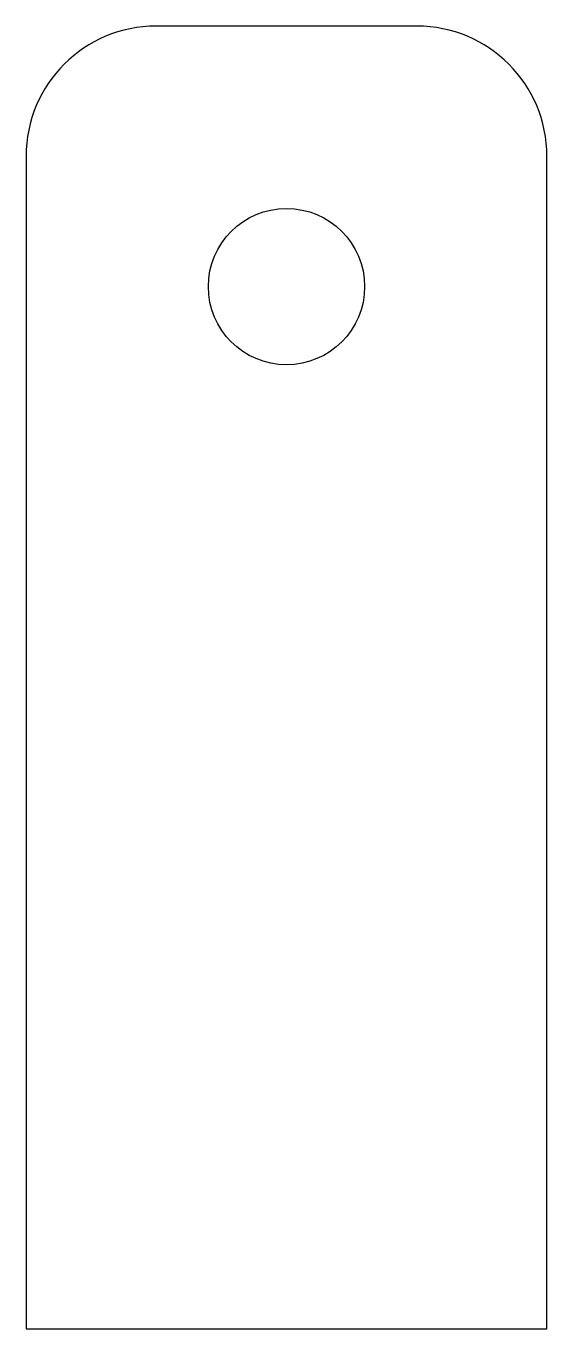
# Model space of a CAD drawing. Header units: millimetres. Extents: x 0 to 20, y 0 to 50.
import ezdxf

# ---------------------------------------------------------------- set-up
doc = ezdxf.new("R2010")
doc.units = ezdxf.units.MM

msp = doc.modelspace()

# ---------------------------------------------------------------- linework, layer by layer
at = {"layer": 'CUT'}
for p, q in [((15, 50), (5, 50)), ((0, 45), (0, 0)), ((20, 0), (20, 45)), ((0, 0), (20, 0))]:
    msp.add_line(p, q, dxfattribs=at)
msp.add_circle((10, 40), 3, dxfattribs=at)
for centre, start, end in [((5, 45), 90, 180), ((15, 45), 0, 90)]:
    msp.add_arc(centre, 5, start, end, dxfattribs=at)

doc.saveas('drawing.dxf')
